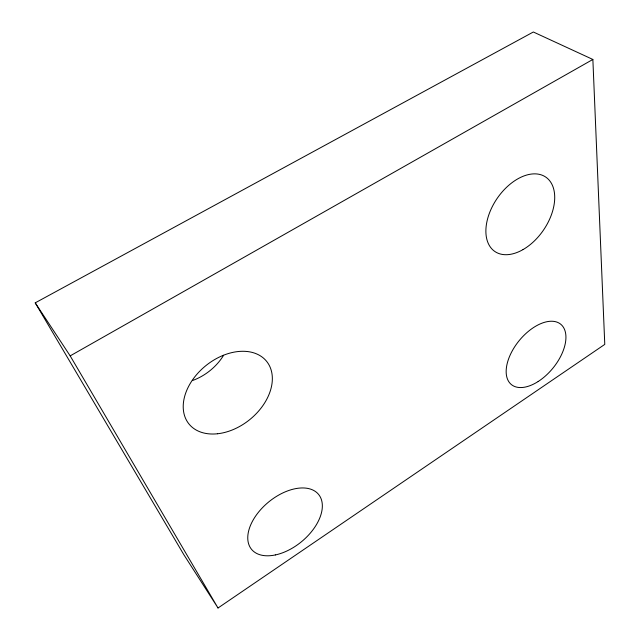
<?xml version="1.0" encoding="UTF-8"?>
<svg xmlns="http://www.w3.org/2000/svg" width="640" height="640" viewBox="0 0 640 640"><rect width="100%" height="100%" fill="white"/><g stroke="black" fill="none" stroke-linecap="round" stroke-linejoin="round"><path stroke-width="0.96" d="M218.016 608L604.776 344.392L592.864 59.456L533.344 32L35.224 302.848L183.888 554.768L218.016 608L70.176 355.88L35.224 302.848M70.176 355.88L592.864 59.456M223.616 355.272A46.88 34.84 -37.5 0 1 192.384 380.584M523.032 249.584A45.072 28.064 -55.6 0 0 548.632 179.552A45.072 28.064 -55.6 0 0 489.224 213.696A45.072 28.064 -55.6 0 0 523.032 249.584M538.16 381.512A38.976 21.776 -50.7 0 0 560.832 324.32A38.976 21.776 -50.7 0 0 509.176 357.376A38.976 21.776 -50.7 0 0 538.16 381.512M217.592 433.752A49.88 34.784 -38.8 0 0 270.448 368A49.88 34.784 -38.8 0 0 195.304 376.2A49.88 34.784 -38.8 0 0 217.592 433.752M275.368 554.936A43.336 25.776 -39.3 0 0 321.08 498.728A43.336 25.776 -39.3 0 0 258.712 511.936A43.336 25.776 -39.3 0 0 275.368 554.936"/></g></svg>
